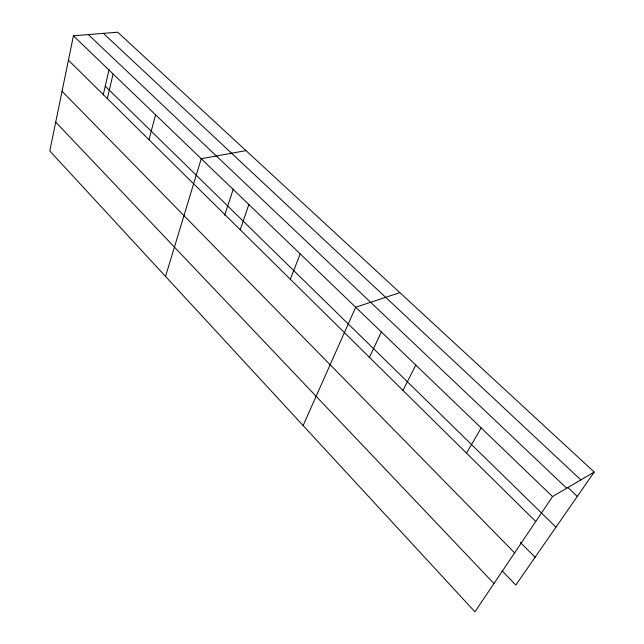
<?xml version="1.0" encoding="UTF-8"?>
<svg xmlns="http://www.w3.org/2000/svg" width="644" height="644" viewBox="0 0 644 644"><rect width="100%" height="100%" fill="white"/><g stroke="black" fill="none" stroke-linecap="round" stroke-linejoin="round"><path stroke-width="0.97" d="M73.424 35.806L49.789 150.97L474.934 611.8L552.552 496.572L594.211 472.036L117.707 32.2L73.424 35.806L552.552 496.572M103.225 94.893L109.078 69.568M107.323 98.588L113.094 73.947M148.965 139.692L155.59 114.817M165.54 276.437L201.234 158.714L245.984 150.607M224.635 215.281L233.289 189.07M240.212 229.763L248.882 204.534M290.331 279.238L300.217 253.905M303.123 425.571L355.681 307.244L399.86 292.642M369.245 357.702L381.506 331.652M402.943 390.401L415.807 365.059M466.498 453.143L481.189 427.938M594.211 472.036L515.812 585.05L501.926 570.616M103.394 33.367L580.864 479.901M567.863 487.484L577.298 496.419M88.341 34.591L566.704 488.241M105.238 86.167L555.973 527.154M68.417 60.182L535.752 521.503M520.328 542.337L535.092 557.253M62.041 91.279L514.62 552.882M55.706 122.127L493.964 583.544"/></g></svg>
